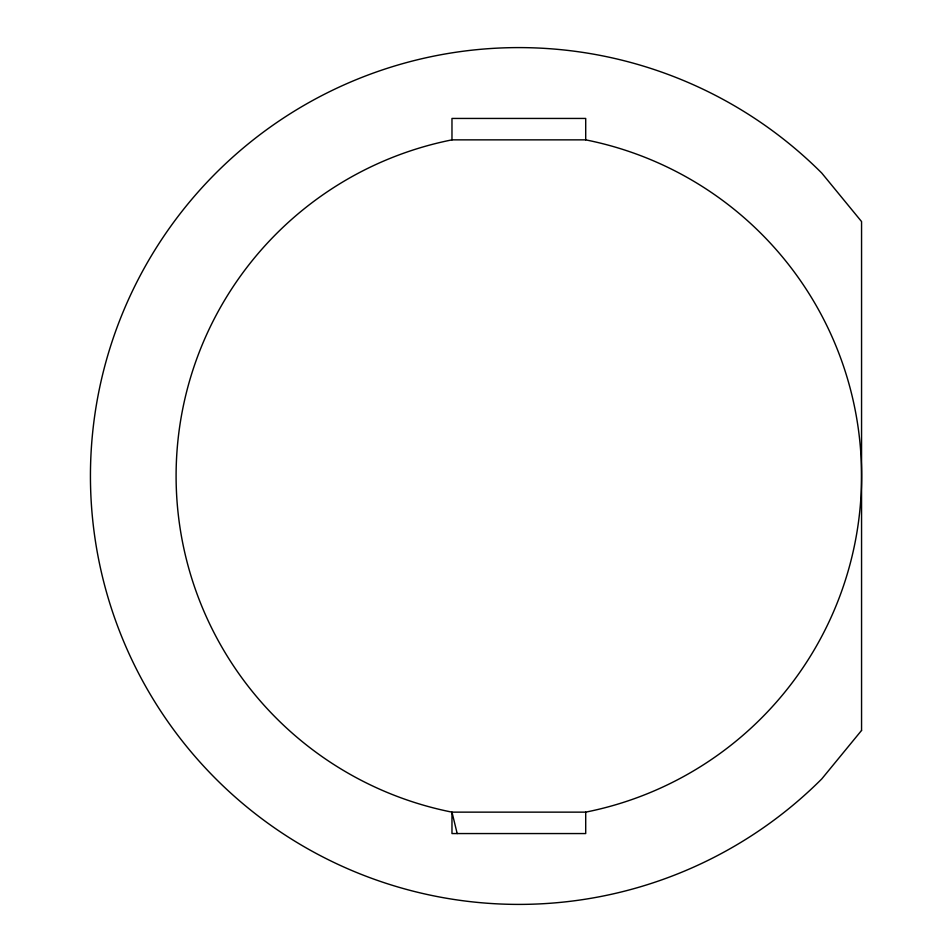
<?xml version="1.0" encoding="UTF-8"?>
<svg xmlns="http://www.w3.org/2000/svg" width="952" height="952" viewBox="0 0 952 952"><rect width="100%" height="100%" fill="white"/><g stroke="black" fill="none" stroke-linecap="round" stroke-linejoin="round"><path stroke-width="1.43" d="M451.974 139.861L585.706 139.861A342.72 342.72 0 0 1 585.706 812.139L585.706 833.559L451.974 833.559L451.974 812.139A342.72 342.72 0 0 1 451.974 139.861L451.974 118.441L585.706 118.441L585.706 139.861M585.706 812.139L451.974 812.139L457.186 833.559M861.56 730.434L821.766 778.926A428.4 428.4 0 0 1 215.914 778.926A428.4 428.4 0 0 1 215.914 173.074A428.4 428.4 0 0 1 821.766 173.074L861.56 221.566L861.56 730.434"/></g></svg>
